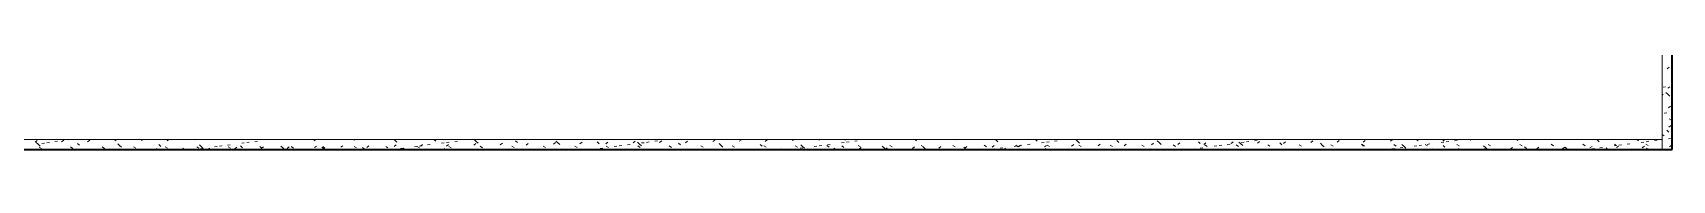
# Model space of a CAD drawing. Header units: millimetres. Extents: x -4948 to 42228, y -4856 to 69378.
# Drawn here: x 18163 to 20221, y 13730 to 13837 of the extents above; entities that cross this region are included whole.
import ezdxf

# ---------------------------------------------------------------- set-up
doc = ezdxf.new("R2010")
doc.units = ezdxf.units.MM
for name, color, linetype, lineweight in [('A-WALL', 113, 'Continuous', 13), ('A-WALL-PATT', 111, 'Continuous', 13), ('I-WALL', 2, 'Continuous', 13)]:
    doc.layers.add(name, color=color, linetype=linetype, lineweight=lineweight)

# ---------------------------------------------------------------- blocks, each defined once
blk = doc.blocks.new('27ELB-RD-AR-0000-BIM_rvt-1-1 этаж отм_ _0_000 лотки')
at = {"layer": 'A-WALL', "color": 252, "lineweight": 9}
for p, q in [((20208.9, 13742.1), (20208.9, 16592.1)), ((20096.4, 13742.1), (16221.4, 13742.1)), ((20108.9, 13742.1), (20096.4, 13742.1)), ((20208.9, 13742.1), (20108.9, 13742.1)), ((20108.9, 13742.1), (20208.9, 13742.1)), ((20208.9, 13742.1), (20208.9, 13729.6)), ((20208.9, 13742.1), (20208.9, 13729.6))]:
    blk.add_line(p, q, dxfattribs=at)
at = {"layer": 'A-WALL-PATT', "color": 252, "linetype": 'Continuous', "lineweight": 9}
for p, q in [((20214.9, 13830.7), (20217.5, 13832.8)), ((20208.9, 13798.8), (20210.1, 13798)), ((20209.8, 13807.8), (20213.1, 13808.2)), ((20213.5, 13800.9), (20215.9, 13798.8)), ((20215.7, 13806.3), (20218.3, 13808.3)), ((20215.9, 13798.8), (20215.9, 13798.8)), ((20215.9, 13798.8), (20218.3, 13796.5)), ((20211.2, 13775.1), (20214.5, 13775.5)), ((20216.5, 13781.8), (20219.1, 13783.8)), ((20214.8, 13753.7), (20217.2, 13751.4)), ((20217.3, 13757.3), (20219.9, 13759.4)), ((20217.5, 13768), (20220.3, 13766.2)), ((18166.2, 13738.7), (18168.8, 13740.8)), ((18167.5, 13738.2), (18169.9, 13736.1)), ((18169.9, 13736.1), (18169.9, 13736.1)), ((18169.9, 13736.1), (18172.3, 13733.8)), ((18171.2, 13732.5), (18174, 13730.7)), ((18174.4, 13737.1), (18177.7, 13737.5)), ((18180.7, 13737.9), (18184, 13738.4)), ((18191, 13739.3), (18194.3, 13739.7)), ((18199.4, 13739.1), (18202.1, 13741.2)), ((18208.5, 13741.6), (18211.9, 13742)), ((18210.7, 13732.6), (18213.6, 13730.8)), ((18219.1, 13737.1), (18221.6, 13734.9)), ((18231.9, 13739), (18234.6, 13741)), ((18250.3, 13732.6), (18253.1, 13730.8)), ((18252.4, 13729.6), (18252.5, 13729.7)), ((18266.2, 13740.2), (18268.6, 13742.1)), ((18269.9, 13736.7), (18272.2, 13734.5)), ((18272.2, 13734.5), (18272.2, 13734.5)), ((18272.2, 13734.5), (18274.7, 13732.3)), ((18289.8, 13732.7), (18292.7, 13730.9)), ((18299.5, 13740.7), (18301.3, 13742.1)), ((18317.7, 13729.6), (18319.3, 13730.8)), ((18321.5, 13735.6), (18323.9, 13733.3)), ((18329.4, 13732.8), (18332.2, 13731)), ((18331.9, 13740.5), (18334, 13742.1)), ((18350.4, 13729.6), (18352.5, 13731.2)), ((18366.3, 13741.7), (18366.7, 13742.1)), ((18368.9, 13732.8), (18371.8, 13731)), ((18372.3, 13735.1), (18374.6, 13733)), ((18373.6, 13730.4), (18377, 13730.9)), ((18374.6, 13733), (18374.6, 13733)), ((18374.6, 13733), (18377.1, 13730.7)), ((18383.1, 13729.6), (18385, 13731.1)), ((18391.2, 13732.8), (18394.5, 13733.2)), ((18397.5, 13733.6), (18400.8, 13734)), ((18407.8, 13735), (18411.1, 13735.4)), ((18408.5, 13732.9), (18411.3, 13731.1)), ((18415, 13742.1), (18415.3, 13741.9)), ((18416.7, 13730.3), (18419.3, 13732.3)), ((18423.9, 13734), (18426.3, 13731.7)), ((18425.4, 13737.3), (18428.7, 13737.7)), ((18431.7, 13738.1), (18435, 13738.5)), ((18432, 13742), (18432.1, 13742.1)), ((18442, 13739.5), (18445.3, 13739.9)), ((18448, 13733), (18450.9, 13731.2)), ((18449.9, 13730.7), (18452.6, 13732.7)), ((18459.6, 13741.8), (18462.1, 13742.1)), ((18474.7, 13733.6), (18477, 13731.4)), ((18477, 13731.4), (18477, 13731.4)), ((18477, 13731.4), (18479, 13729.6)), ((18482.4, 13730.5), (18485.1, 13732.6)), ((18487.6, 13733.1), (18490.4, 13731.3)), ((18515.7, 13742.1), (18517.7, 13740.3)), ((18516.7, 13731.8), (18519.4, 13733.8)), ((18526.2, 13732.4), (18528.7, 13730.2)), ((18527.1, 13733.1), (18530, 13731.3)), ((18549.9, 13732.2), (18552.6, 13734.2)), ((18566.1, 13742.1), (18566.9, 13741.3)), ((18566.7, 13733.2), (18569.5, 13731.4)), ((18577.1, 13732), (18579.4, 13729.9)), ((18579.4, 13729.9), (18579.4, 13729.9)), ((18579.4, 13729.9), (18579.7, 13729.6)), ((18582.4, 13732), (18585.1, 13734.1)), ((18606.2, 13733.3), (18609.1, 13731.5)), ((18616.4, 13742.1), (18617.6, 13741)), ((18616.7, 13733.3), (18619.4, 13735.3)), ((18616.9, 13729.6), (18617.6, 13729.7)), ((18617.6, 13741), (18617.6, 13741)), ((18617.6, 13741), (18620.1, 13738.7)), ((18624.6, 13730.6), (18628, 13731.1)), ((18628.6, 13730.9), (18630, 13729.6)), ((18642.2, 13732.9), (18645.5, 13733.4)), ((18645.8, 13733.4), (18648.6, 13731.5)), ((18648.5, 13733.8), (18651.8, 13734.2)), ((18650, 13733.7), (18652.6, 13735.7)), ((18658.8, 13735.1), (18662.1, 13735.6)), ((18666.8, 13742), (18669.3, 13739.8)), ((18676.4, 13737.4), (18679.7, 13737.9)), ((18679.5, 13730.5), (18680.4, 13729.6)), ((18682.5, 13733.5), (18685.1, 13735.6)), ((18682.7, 13738.3), (18686, 13738.7)), ((18685.3, 13733.4), (18688.2, 13731.6)), ((18693, 13739.6), (18696.3, 13740.1)), ((18710.6, 13741.9), (18711.9, 13742.1)), ((18716.8, 13734.8), (18719.4, 13736.8)), ((18717.6, 13741.6), (18720, 13739.5)), ((18720, 13739.5), (18720, 13739.5)), ((18720, 13739.5), (18722.4, 13737.2)), ((18724.9, 13733.5), (18727.7, 13731.7)), ((18750, 13735.2), (18752.7, 13737.2)), ((18764.4, 13733.6), (18767.3, 13731.8)), ((18769.2, 13740.5), (18771.7, 13738.2)), ((18782.5, 13735), (18785.2, 13737.1)), ((18804, 13733.6), (18806.8, 13731.8)), ((18816.8, 13736.3), (18819.5, 13738.3)), ((18820, 13740), (18822.4, 13737.9)), ((18822.4, 13737.9), (18822.4, 13737.9)), ((18822.4, 13737.9), (18824.8, 13735.6)), ((18843.5, 13733.7), (18846.4, 13731.9)), ((18850, 13736.7), (18852.7, 13738.7)), ((18866.7, 13729.6), (18868.6, 13729.9)), ((18871.6, 13738.9), (18874.1, 13736.7)), ((18875.6, 13730.8), (18879, 13731.2)), ((18882.5, 13736.5), (18885.2, 13738.6)), ((18883.1, 13733.8), (18885.9, 13732)), ((18893.2, 13733.1), (18896.5, 13733.5)), ((18899.5, 13733.9), (18902.8, 13734.4)), ((18909.8, 13735.3), (18913.1, 13735.7)), ((18916.8, 13737.8), (18919.5, 13739.8)), ((18922.4, 13738.5), (18924.7, 13736.3)), ((18922.6, 13733.9), (18925.5, 13732.1)), ((18924.7, 13736.3), (18924.7, 13736.3)), ((18924.7, 13736.3), (18927.2, 13734.1)), ((18927.4, 13737.6), (18930.7, 13738)), ((18933.7, 13738.4), (18937, 13738.9)), ((18944, 13739.8), (18947.3, 13740.2)), ((18950.1, 13738.2), (18952.7, 13740.2)), ((18961.6, 13742.1), (18961.6, 13742.1)), ((18962.2, 13733.9), (18965, 13732.1)), ((18974, 13737.4), (18976.4, 13735.1)), ((18982.6, 13738), (18985.2, 13740.1)), ((19001.7, 13734), (19004.6, 13732.2)), ((19016.9, 13739.3), (19019.5, 13741.3)), ((19024.8, 13736.9), (19027.1, 13734.8)), ((19027.1, 13734.8), (19027.1, 13734.8)), ((19027.1, 13734.8), (19029.6, 13732.5)), ((19041.3, 13734.1), (19044.1, 13732.3)), ((19050.1, 13739.7), (19052.8, 13741.7)), ((19069.6, 13729.6), (19069.9, 13729.8)), ((19076.4, 13735.8), (19078.8, 13733.5)), ((19080.8, 13734.1), (19083.7, 13732.3)), ((19082.6, 13739.5), (19085.3, 13741.6)), ((19102.3, 13729.6), (19103.2, 13730.3)), ((19116.4, 13729.6), (19119.6, 13730)), ((19116.9, 13740.8), (19118.6, 13742.1)), ((19120.4, 13734.2), (19123.2, 13732.4)), ((19126.6, 13730.9), (19130, 13731.4)), ((19127.2, 13735.4), (19129.5, 13733.2)), ((19129.5, 13733.2), (19129.5, 13733.2)), ((19129.5, 13733.2), (19132, 13731)), ((19135, 13729.6), (19135.7, 13730.1)), ((19144.2, 13733.3), (19147.5, 13733.7)), ((19150.1, 13741.2), (19151.3, 13742.1)), ((19150.5, 13734.1), (19153.8, 13734.5)), ((19159.9, 13734.3), (19162.8, 13732.5)), ((19160.8, 13735.4), (19164.1, 13735.9)), ((19167.7, 13729.6), (19170, 13731.3)), ((19178.4, 13737.8), (19181.7, 13738.2)), ((19178.7, 13734.2), (19181.2, 13732)), ((19182.6, 13741.1), (19184, 13742.1)), ((19184.7, 13738.6), (19188, 13739)), ((19195, 13739.9), (19198.3, 13740.4)), ((19199.5, 13734.4), (19202.3, 13732.6)), ((19200.6, 13729.7), (19203.2, 13731.8)), ((19229.6, 13733.8), (19231.9, 13731.7)), ((19231.9, 13731.7), (19231.9, 13731.7)), ((19231.9, 13731.7), (19234.2, 13729.6)), ((19233.1, 13729.6), (19235.7, 13731.6)), ((19239, 13734.4), (19241.9, 13732.6)), ((19267.4, 13730.8), (19270, 13732.8)), ((19270.9, 13742.1), (19272.6, 13740.5)), ((19278.6, 13734.5), (19281.4, 13732.7)), ((19281.1, 13732.7), (19283.6, 13730.4)), ((19300.6, 13731.2), (19303.3, 13733.3)), ((19318.1, 13734.6), (19321, 13732.8)), ((19321.2, 13742.1), (19321.8, 13741.6)), ((19331.9, 13732.2), (19334.3, 13730.1)), ((19333.1, 13731.1), (19335.7, 13733.1)), ((19334.3, 13730.1), (19334.3, 13730.1)), ((19334.3, 13730.1), (19334.8, 13729.6)), ((19357.7, 13734.7), (19360.5, 13732.9)), ((19367.3, 13729.7), (19370.6, 13730.2)), ((19367.4, 13732.3), (19370, 13734.4)), ((19371.5, 13742.1), (19372.5, 13741.2)), ((19372.5, 13741.2), (19372.5, 13741.2)), ((19372.5, 13741.2), (19374.9, 13739)), ((19377.6, 13731.1), (19381, 13731.5)), ((19383.5, 13731.1), (19385.2, 13729.6)), ((19395.2, 13733.4), (19398.6, 13733.9)), ((19397.2, 13734.7), (19400.1, 13732.9)), ((19400.6, 13732.7), (19403.3, 13734.8)), ((19401.5, 13734.2), (19404.8, 13734.7)), ((19411.8, 13735.6), (19415.2, 13736)), ((19421.9, 13742.1), (19424.2, 13740)), ((19429.4, 13737.9), (19432.7, 13738.4)), ((19433.1, 13732.6), (19435.8, 13734.6)), ((19434.3, 13730.7), (19435.5, 13729.6)), ((19435.7, 13738.7), (19439, 13739.2)), ((19436.8, 13734.8), (19439.6, 13733)), ((19446, 13740.1), (19449.3, 13740.5)), ((19467.4, 13733.8), (19470.1, 13735.9)), ((19472.5, 13741.8), (19474.9, 13739.7)), ((19474.9, 13739.7), (19474.9, 13739.7)), ((19474.9, 13739.7), (19477.3, 13737.4)), ((19476.3, 13734.9), (19479.2, 13733.1)), ((19500.7, 13734.2), (19503.3, 13736.3)), ((19515.9, 13734.9), (19518.7, 13733.1)), ((19524.1, 13740.7), (19526.6, 13738.4)), ((19533.2, 13734.1), (19535.8, 13736.1)), ((19555.4, 13735), (19558.3, 13733.2)), ((19567.5, 13735.3), (19570.1, 13737.4)), ((19574.9, 13740.3), (19577.2, 13738.1)), ((19577.2, 13738.1), (19577.2, 13738.1)), ((19577.2, 13738.1), (19579.7, 13735.9)), ((19595, 13735.1), (19597.8, 13733.3)), ((19600.7, 13735.7), (19603.4, 13737.8)), ((19618.3, 13729.9), (19621.6, 13730.3)), ((19626.5, 13739.2), (19628.9, 13736.9)), ((19628.6, 13731.3), (19632, 13731.7)), ((19633.2, 13735.6), (19635.8, 13737.6)), ((19634.5, 13735.2), (19637.4, 13733.4)), ((19646.2, 13733.6), (19649.6, 13734)), ((19652.5, 13734.4), (19655.8, 13734.8)), ((19662.8, 13735.8), (19666.2, 13736.2)), ((19667.5, 13736.8), (19670.1, 13738.9)), ((19674.1, 13735.2), (19676.9, 13733.4)), ((19677.3, 13738.7), (19679.6, 13736.6)), ((19679.6, 13736.6), (19679.6, 13736.6)), ((19679.6, 13736.6), (19682.1, 13734.3)), ((19680.4, 13738.1), (19683.8, 13738.5)), ((19686.7, 13738.9), (19690, 13739.3)), ((19697, 13740.3), (19700.3, 13740.7)), ((19700.7, 13737.2), (19703.4, 13739.3)), ((19713.6, 13735.3), (19716.4, 13733.5)), ((19728.9, 13737.6), (19731.3, 13735.3)), ((19733.2, 13737.1), (19735.9, 13739.1)), ((19753.2, 13735.4), (19756, 13733.6)), ((19767.5, 13738.3), (19770.2, 13740.4)), ((19779.7, 13737.2), (19782, 13735)), ((19782, 13735), (19782, 13735)), ((19782, 13735), (19784.5, 13732.7)), ((19792.7, 13735.4), (19795.5, 13733.6)), ((19800.8, 13738.8), (19803.4, 13740.8)), ((19831.2, 13736), (19833.7, 13733.8)), ((19832.3, 13735.5), (19835.1, 13733.7)), ((19833.3, 13738.6), (19835.9, 13740.6)), ((19865.7, 13729.6), (19866.4, 13729.7)), ((19867.6, 13739.8), (19870.2, 13741.9)), ((19869.3, 13730.1), (19872.7, 13730.5)), ((19871.8, 13735.6), (19874.6, 13733.8)), ((19879.7, 13731.4), (19883, 13731.9)), ((19882.1, 13735.6), (19884.4, 13733.5)), ((19884.4, 13733.5), (19884.4, 13733.5)), ((19884.4, 13733.5), (19886.9, 13731.2)), ((19897.3, 13733.7), (19900.6, 13734.2)), ((19900.8, 13740.3), (19903.2, 13742.1)), ((19903.5, 13734.6), (19906.8, 13735)), ((19911.4, 13735.7), (19914.2, 13733.9)), ((19913.8, 13735.9), (19917.2, 13736.4)), ((19919.6, 13729.6), (19920.6, 13730.4)), ((19931.4, 13738.2), (19934.8, 13738.7)), ((19933.3, 13740.1), (19935.9, 13742.1)), ((19933.6, 13734.5), (19936.1, 13732.2)), ((19937.7, 13739.1), (19941, 13739.5)), ((19948, 13740.4), (19951.3, 13740.9)), ((19950.9, 13735.7), (19953.7, 13733.9)), ((19952.3, 13729.6), (19953.9, 13730.8)), ((19967.6, 13741.3), (19968.6, 13742.1)), ((19984.4, 13734), (19986.8, 13731.9)), ((19985, 13729.6), (19986.4, 13730.7)), ((19986.8, 13731.9), (19986.8, 13731.9)), ((19986.8, 13731.9), (19989.3, 13729.6)), ((19990.5, 13735.8), (19993.3, 13734)), ((20000.8, 13741.8), (20001.3, 13742.1)), ((20018, 13729.9), (20020.7, 13731.9)), ((20026, 13742.1), (20027.4, 13740.8)), ((20030, 13735.9), (20032.8, 13734.1)), ((20033.3, 13741.6), (20034, 13742.1)), ((20036, 13732.9), (20038.5, 13730.7)), ((20051.3, 13730.3), (20053.9, 13732.3)), ((20069.6, 13736), (20072.4, 13734.2)), ((20076.3, 13742.1), (20076.7, 13741.8)), ((20083.7, 13730.1), (20086.4, 13732.2)), ((20086.8, 13732.5), (20089.2, 13730.3)), ((20089.2, 13730.3), (20089.2, 13730.3)), ((20089.2, 13730.3), (20090, 13729.6)), ((20109.1, 13736), (20111.9, 13734.2)), ((20115.5, 13729.6), (20117.4, 13729.8)), ((20118, 13731.4), (20120.7, 13733.4)), ((20120.3, 13730.2), (20123.7, 13730.7)), ((20126.7, 13742.1), (20127.3, 13741.5)), ((20127.3, 13741.5), (20127.3, 13741.5)), ((20127.3, 13741.5), (20129.8, 13739.2)), ((20130.7, 13731.6), (20134, 13732)), ((20138.4, 13731.4), (20140.3, 13729.6)), ((20148.3, 13733.9), (20151.6, 13734.3)), ((20148.7, 13736.1), (20151.5, 13734.3)), ((20151.3, 13731.8), (20153.9, 13733.8)), ((20154.5, 13734.7), (20157.8, 13735.2)), ((20164.8, 13736.1), (20168.2, 13736.5)), ((20177, 13742.1), (20179, 13740.2)), ((20182.5, 13738.4), (20185.8, 13738.8)), ((20183.8, 13731.6), (20186.4, 13733.7)), ((20188.2, 13736.2), (20191, 13734.4)), ((20188.7, 13739.2), (20192, 13739.7)), ((20189.2, 13730.9), (20190.7, 13729.6)), ((20199, 13740.6), (20202.4, 13741)), ((20208.9, 13748.3), (20211.3, 13746.7)), ((20216.6, 13742.9), (20220, 13743.3)), ((20218.1, 13732.9), (20220.7, 13734.9))]:
    blk.add_line(p, q, dxfattribs=at)
at = {"layer": 'I-WALL', "color": 252, "lineweight": 35}
for p, q in [((20221.4, 13729.6), (20221.4, 16592.1)), ((16221.4, 13729.6), (20096.4, 13729.6)), ((20096.4, 13729.6), (20208.9, 13729.6)), ((20208.9, 13729.6), (20221.4, 13729.6))]:
    blk.add_line(p, q, dxfattribs=at)

msp = doc.modelspace()

# ---------------------------------------------------------------- block references
at = {"lineweight": 5}
msp.add_blockref('27ELB-RD-AR-0000-BIM_rvt-1-1 этаж отм_ _0_000 лотки', (0, 0), dxfattribs=at)

doc.saveas('drawing.dxf')
